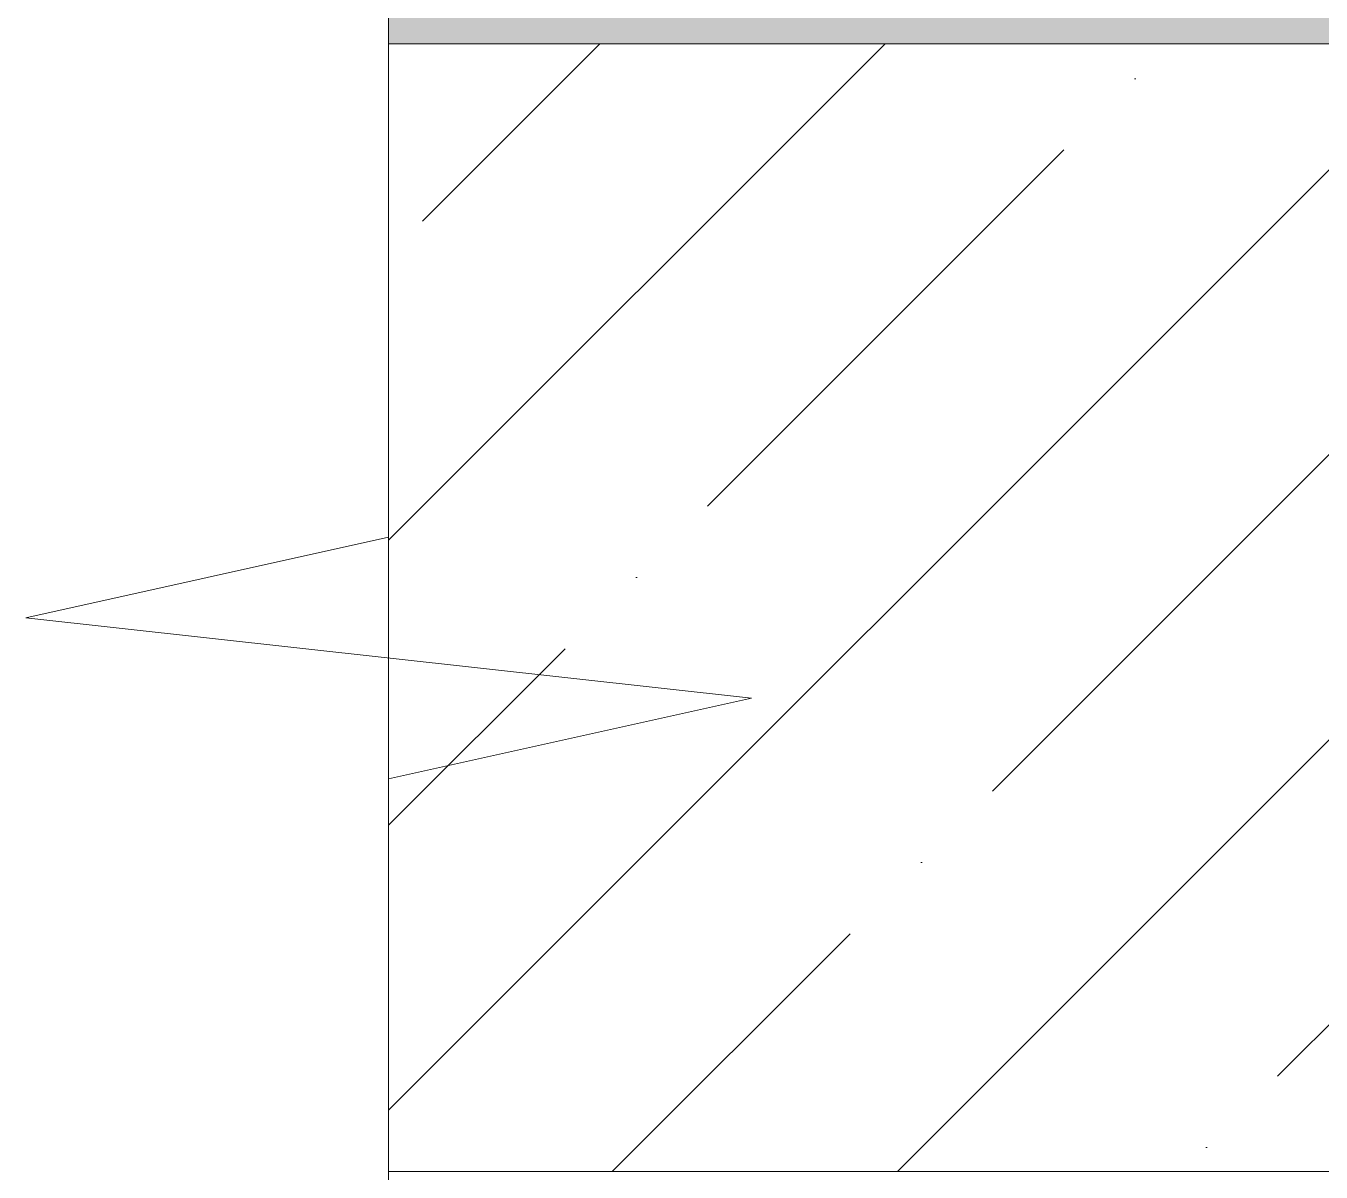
# Model space of a CAD drawing. Header units: millimetres. Extents: x -477324 to 554022, y -132142 to 283081.
# Drawn here: x -471164 to -470361, y 34952 to 35663 of the extents above; entities that cross this region are included whole.
import ezdxf

# ---------------------------------------------------------------- set-up
doc = ezdxf.new("R2010")
doc.units = ezdxf.units.MM
doc.layers.add('АР_Перегородки кирпич штрих', color=7, linetype='Continuous')
doc.layers.add('АР_Плита', color=220, linetype='Continuous')
doc.layers.add('АР_Тонкие', color=250, linetype='Continuous', lineweight=0)
doc.layers.add('АР_Штриховка', color=252, linetype='Continuous', lineweight=0)

# ---------------------------------------------------------------- blocks, each defined once
blk = doc.blocks.new('*U81')
at = {"color": 8}
blk.add_lwpolyline([(0, -9.01), (0, 2.4429), (2.25, 2.9429), (-2.25, 3.4429), (0, 3.9429), (0, 11.1257)], dxfattribs=at)

msp = doc.modelspace()

# ---------------------------------------------------------------- hatches: boundary and pattern name
at = {"layer": 'АР_Перегородки кирпич штрих', "transparency": 33554687}
msp.add_hatch(color=256, dxfattribs=at).paths.add_polyline_path([(-470939.35, 35701.68), (-470939.35, 35651.68), (-464113.94, 35651.68), (-464113.94, 35701.68)])
at = {"layer": 'АР_Штриховка', "ltscale": 100, "true_color": 0x000000}
h = msp.add_hatch(dxfattribs=at)
h.set_pattern_fill('ANSI35', color=18, scale=1000, style=0)
h.set_pattern_definition([(45, (-5149269.51, 768148.3), (-176.776695, 176.776695), []), (45, (-5149092.74, 768148.3), (-176.776695, 176.776695), [312.5, -62.5, 0, -62.5])])
h.paths.add_polyline_path([(-464113.94, 35651.68), (-470939.35, 35651.68), (-470939.35, 34952.23), (-464113.94, 34952.23)])

# ---------------------------------------------------------------- linework, layer by layer
at = {"layer": 'АР_Плита', "color": 18, "lineweight": 5, "ltscale": 100, "true_color": 0x000000}
msp.add_lwpolyline([(-470939.35, 35651.68), (-464113.94, 35651.68), (-464113.94, 34952.23), (-470939.35, 34952.23)], close=True, dxfattribs=at)

# ---------------------------------------------------------------- block references
at = {"layer": 'АР_Тонкие', "xscale": 100, "yscale": 100, "zscale": 100}
msp.add_blockref('*U81', (-470939.35, 34951.43), dxfattribs=at)

doc.saveas('drawing.dxf')
